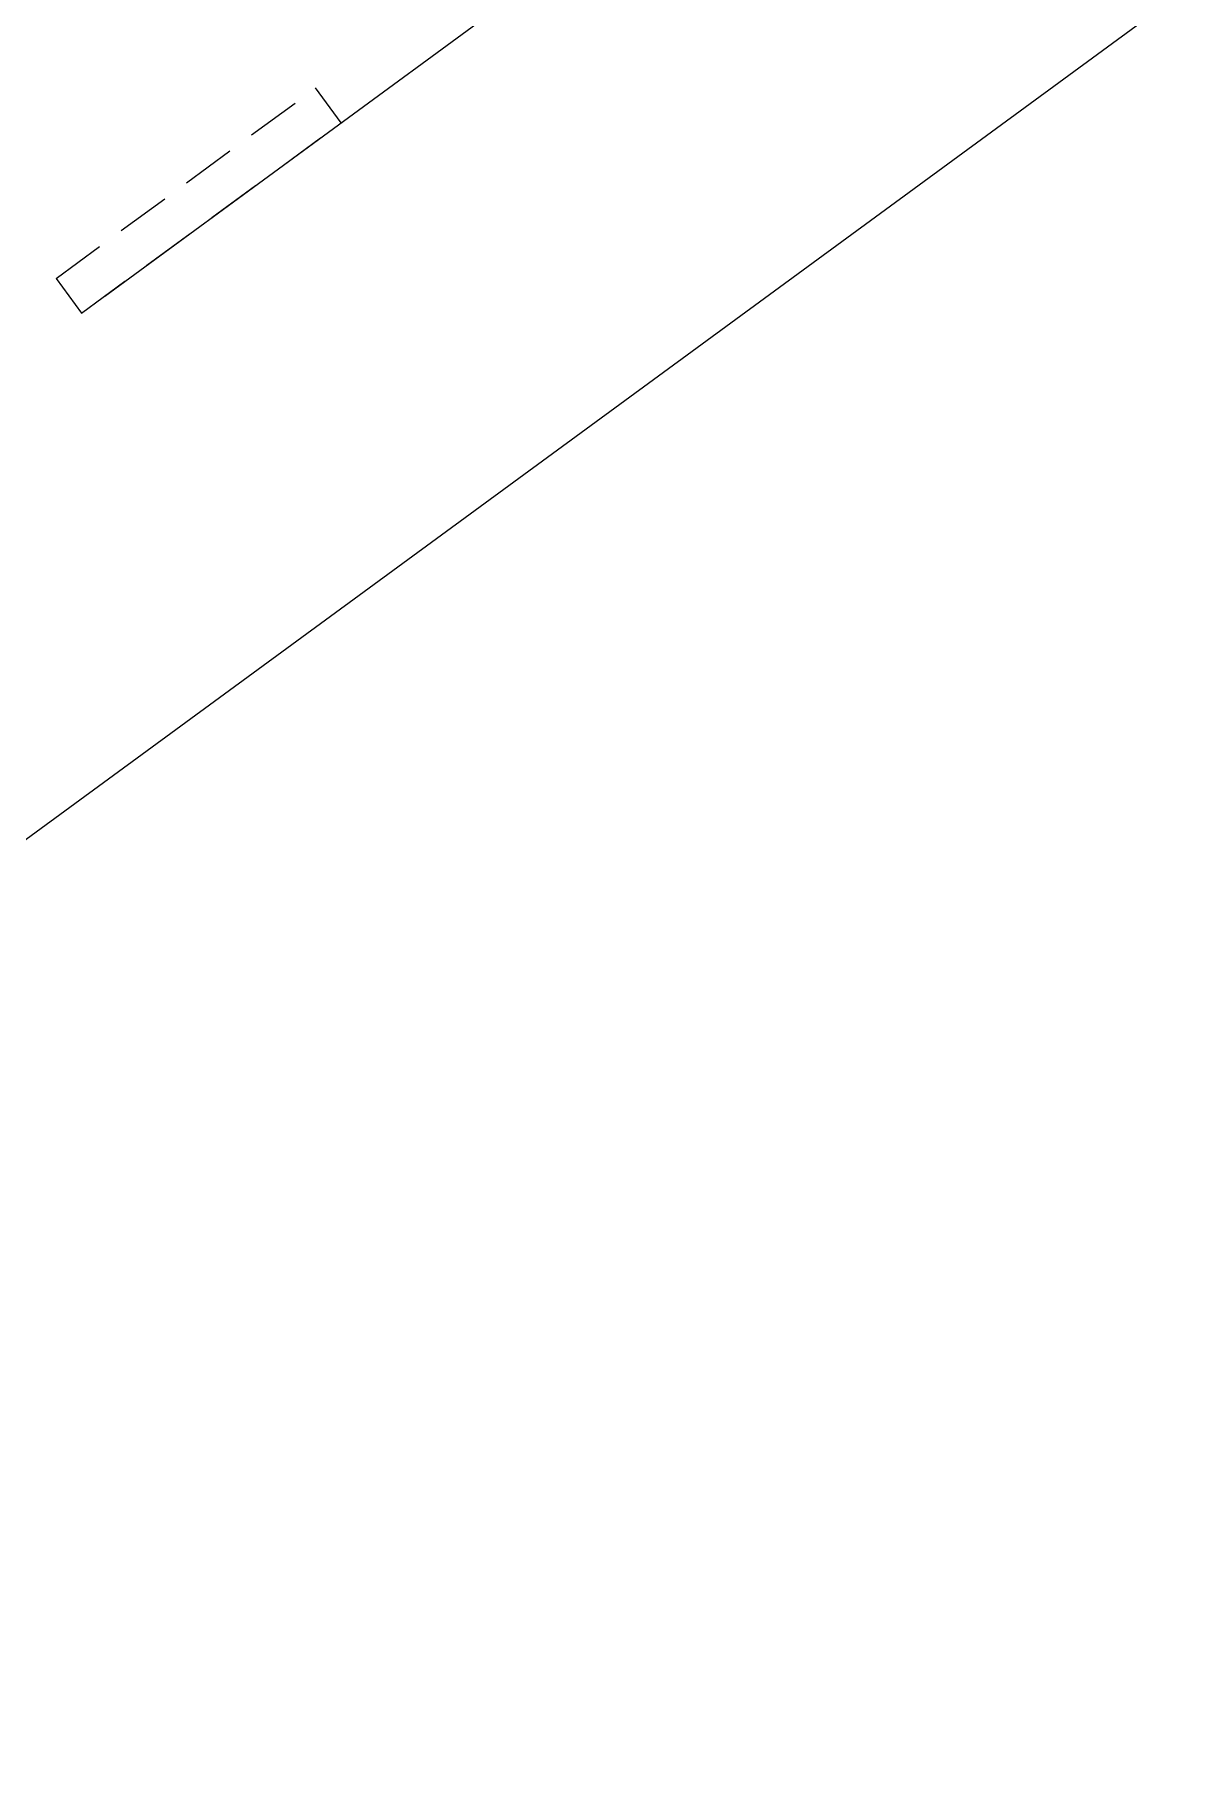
# Model space of a CAD drawing. Header units: millimetres. Extents: x 75184266 to 76346726, y -35850126 to -33679385.
# Drawn here: x 75339498 to 75343497, y -34538958 to -34532946 of the extents above; entities that cross this region are included whole.
import ezdxf

# ---------------------------------------------------------------- set-up
doc = ezdxf.new("R2010")
doc.units = ezdxf.units.MM
doc.header["$LTSCALE"] = 50
doc.header["$MEASUREMENT"] = 0
doc.linetypes.add('HIDDEN2', pattern=[0.1875, 0.125, -0.0625])
doc.linetypes.add('XR-지하3층$0$H', pattern=[1.3, 0.8, -0.5])
doc.layers.add('건축', color=8, linetype='CONTINUOUS', plot=False)

msp = doc.modelspace()

# ---------------------------------------------------------------- linework, layer by layer
at = {"layer": '건축'}
msp.add_line((75318295.8, -34551267.9), (75354667.6, -34524602), dxfattribs=at)
at = {"layer": '건축', "linetype": 'HIDDEN2', "ltscale": 30}
for p, q in [((75339572.5, -34533794.3, 0), (75340475.5, -34533131.8, 0)), ((75340564.3, -34533252.7, 0), (75340475.5, -34533131.8, 0)), ((75339661.2, -34533915.2, 0), (75340564.3, -34533252.7, 0)), ((75339572.5, -34533794.3, 0), (75339661.2, -34533915.2, 0))]:
    msp.add_line(p, q, dxfattribs=at)
at = {"layer": '건축', "linetype": 'XR-지하3층$0$H', "ltscale": 50, "elevation": 0}
msp.add_lwpolyline([(75334499.2, -34539657.1), (75333505.5, -34537846.9), (75333580.8, -34537805.6), (75336849.3, -34535407.6), (75337121.4, -34535778.5), (75342112.3, -34532117), (75342408.1, -34532520.1), (75346987.8, -34529160.3), (75346839.9, -34528958.7), (75348629.9, -34527645.5), (75348777.8, -34527847.1)], dxfattribs=at)

doc.saveas('drawing.dxf')
